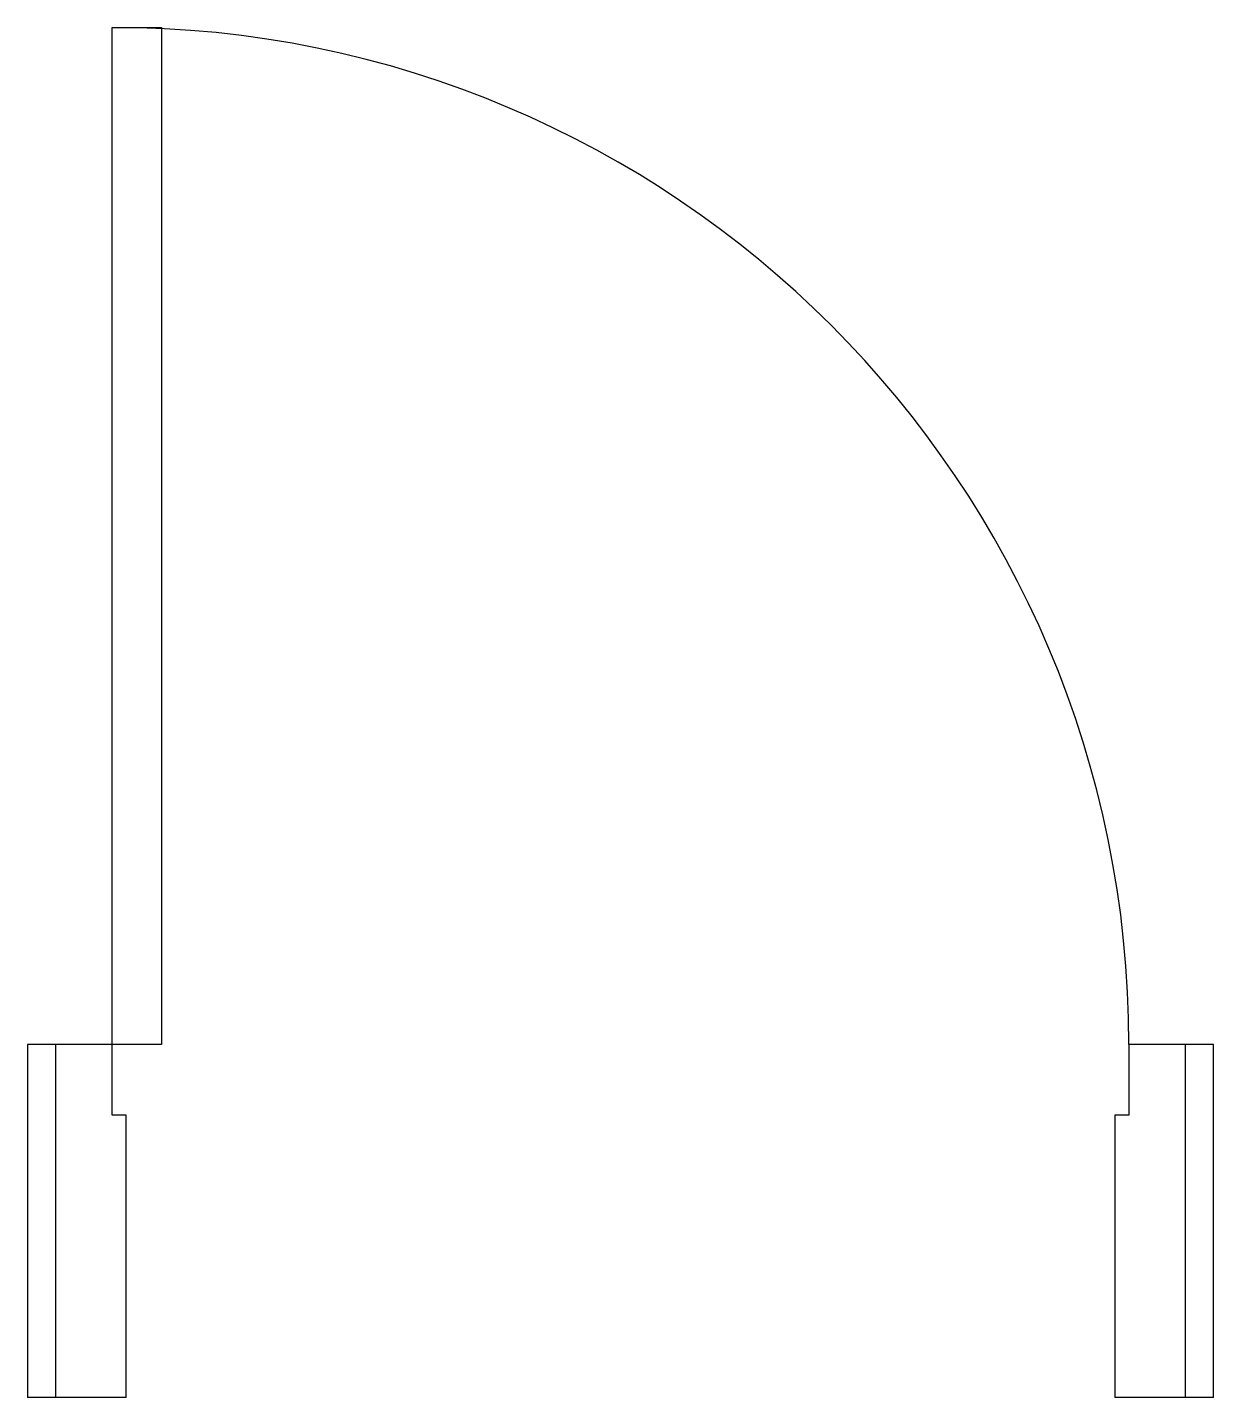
# Model space of a CAD drawing. Extents: x 10.289 to 11.129, y 35.329 to 36.299.
import ezdxf

# ---------------------------------------------------------------- set-up
doc = ezdxf.new("R2010")
doc.units = 0
doc.header["$MEASUREMENT"] = 0
doc.layers.get('0').update_dxf_attribs({"linetype": 'CONTINUOUS'})

msp = doc.modelspace()

# ---------------------------------------------------------------- linework, layer by layer
at = {"color": 2}
for p, q in [((10.28878, 35.57948), (10.28878, 35.32948)), ((10.34878, 35.57948), (10.28878, 35.57948)), ((10.30878, 35.57948), (10.30878, 35.32948)), ((10.34878, 35.52948), (10.34878, 35.57948)), ((11.12878, 35.57948), (11.06878, 35.57948)), ((11.06878, 35.57948), (11.06878, 35.52948)), ((11.10878, 35.32948), (11.10878, 35.57948)), ((11.12878, 35.32948), (11.12878, 35.57948)), ((10.35878, 35.52948), (10.34878, 35.52948)), ((10.35878, 35.32948), (10.35878, 35.52948)), ((11.05878, 35.52948), (11.05878, 35.32948)), ((11.06878, 35.52948), (11.05878, 35.52948)), ((10.35878, 35.32948), (10.28878, 35.32948)), ((11.12878, 35.32948), (11.05878, 35.32948))]:
    msp.add_line(p, q, dxfattribs=at)
msp.add_lwpolyline([(10.34878, 36.29948), (10.38378, 36.29948), (10.38378, 35.57948), (10.34878, 35.57948)], close=True, dxfattribs=at)
at = {"color": 1}
msp.add_arc((10.34878, 35.57948), 0.72, 0, 90, dxfattribs=at)

doc.saveas('drawing.dxf')
